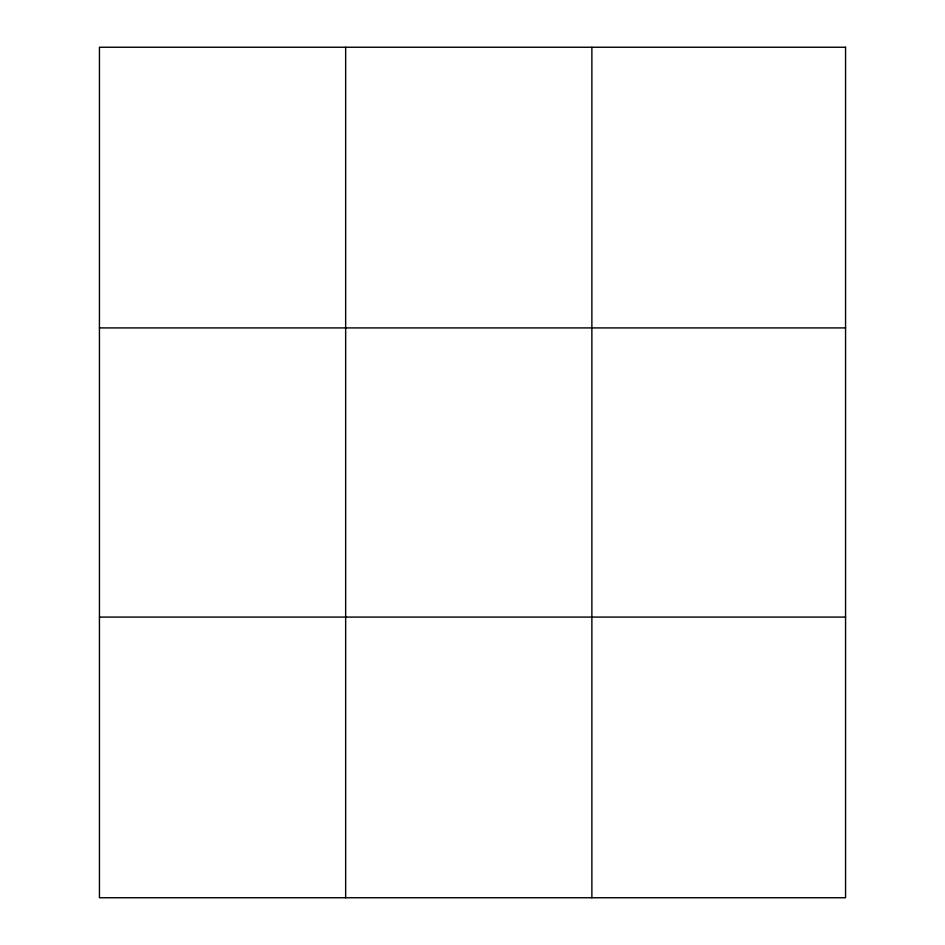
<?xml version="1.0" encoding="UTF-8"?>
<svg xmlns="http://www.w3.org/2000/svg" width="945" height="945" viewBox="0 0 945 945"><rect width="100%" height="100%" fill="white"/><g stroke="black" fill="none" stroke-linecap="round" stroke-linejoin="round"><path stroke-width="1.42" d="M345.657 47.25L345.657 897.75M591.877 47.25L591.877 897.75M99.438 327.915L845.562 327.915M99.438 617.085L845.562 617.085M845.562 47.25L845.562 897.75L99.438 897.75L99.438 47.25L845.562 47.25"/></g></svg>
